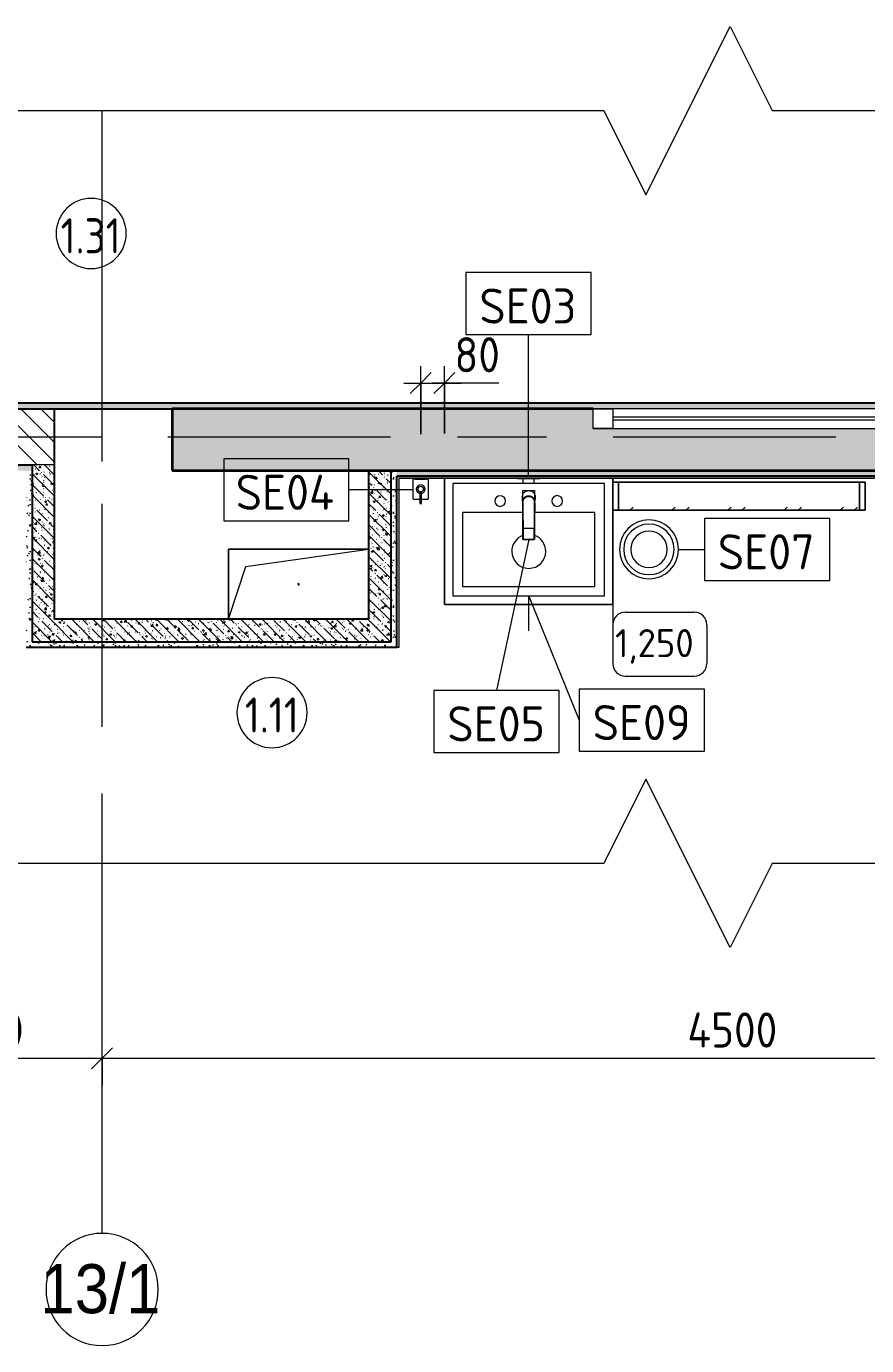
# Model space of a CAD drawing. Header units: millimetres. Extents: x 3991 to 282775, y -8553 to 29560.
# Drawn here: x 65788 to 68783, y 4562 to 9263 of the extents above; entities that cross this region are included whole.
import ezdxf

# ---------------------------------------------------------------- set-up
doc = ezdxf.new("R2010")
doc.units = ezdxf.units.MM
doc.linetypes.add('Осевая', pattern=[1587.5, 317.5, -238.125, 793.75, -238.125])
for name, color, linetype, lineweight, true_color in [('0-1', 7, 'Continuous', 9, 0x4994b4), ('A-GENM-1', 7, 'Continuous', 9, 0x4994b4), ('A-WALL-1', 7, 'Continuous', 25, 0x3c3c3c), ('A-WALL-2', 7, 'Continuous', 35, 0x3c3c3c), ('A-WALL-FNSH-1', 7, 'Continuous', 15, 0x3c3c3c), ('I-FURN-3', 7, 'Continuous', 9, 0xffffff), ('P-SANR-FIXT-1', 7, 'Continuous', 15, 0x4994b4), ('P-SANR-FIXT-2', 7, 'Continuous', 9, 0x4994b4)]:
    doc.layers.add(name, color=color, linetype=linetype, lineweight=lineweight, true_color=true_color)
for name, color, linetype, lineweight in [('A-ANNO-DIMS', 7, 'Continuous', 9), ('A-ANNO-DIMS-50', 7, 'Continuous', 9), ('A-AREA-IDEN', 7, 'Continuous', 9), ('A-DETL-GENF', 7, 'Continuous', 9), ('A-GENM', 7, 'Continuous', 9), ('A-GLAZ', 7, 'Continuous', 9), ('A-GLAZ-1', 7, 'Continuous', 15), ('A-WALL', 7, 'Continuous', 9), ('I-FURN', 7, 'Continuous', 9), ('I-FURN-IDEN', 7, 'Continuous', 9), ('I-WALL', 7, 'Continuous', 9), ('P-SANR-FIXT-IDEN', 7, 'Continuous', 9), ('Оси', 7, 'Continuous', 9), ('Оси-1', 7, 'Continuous', 20), ('Оси-2', 7, 'Осевая', 9)]:
    doc.layers.add(name, color=color, linetype=linetype, lineweight=lineweight)
doc.styles.add('Arial', font='arial.ttf', dxfattribs={"width": 0.9, "height": 175})
doc.styles.add('GOST Common', font='GOST_Common.ttf', dxfattribs={"height": 100})
doc.styles.add('GOST Common_1', font='GOST_Common.ttf', dxfattribs={"height": 125})
doc.styles.add('GOST Common_2', font='GOST_Common.ttf', dxfattribs={"width": 0.9, "height": 125})
doc.styles.add('ISOCPEUR', font='isocpeur.ttf', dxfattribs={"width": 0.9, "height": 125})
doc.dimstyles.new('ISO-2_5_0_9К_БОЛЬШОЙ', dxfattribs={"dimscale": 304.8, "dimtxt": 124.497647, "dimasz": 0.246063, "dimexe": 0.19685, "dimexo": 0.492126, "dimgap": 0, "dimtad": 1, "dimdec": 0, "dimrnd": 10, "dimzin": 0, "dimdsep": 46, "dimtxsty": 'ISOCPEUR', "dimblk1": 'OBLIQUE', "dimblk2": 'OBLIQUE', "dimsah": 1, "dimcen": 0.09, "dimdle": 0.19685, "dimazin": 0, "dimtfac": 1, "dimtdec": 4, "dimtix": 1, "dimtmove": 0, "dimatfit": 3, "dimfxl": 1, "dimtvp": 1, "dimtolj": 1, "dimtzin": 0, "dimarcsym": 2})
doc.dimstyles.new('ISO-2_5_0_9К_БОЛЬШОЙ_2', dxfattribs={"dimscale": 304.8, "dimtxt": 124.497647, "dimasz": 0.246063, "dimexe": 0.19685, "dimexo": 0.492126, "dimgap": 0, "dimtad": 1, "dimdec": 0, "dimrnd": 10, "dimzin": 0, "dimdsep": 46, "dimtxsty": 'ISOCPEUR', "dimblk1": 'OBLIQUE', "dimblk2": 'OBLIQUE', "dimsah": 1, "dimcen": 0.09, "dimdle": 0.19685, "dimazin": 0, "dimtfac": 1, "dimtdec": 4, "dimtix": 1, "dimtmove": 1, "dimatfit": 3, "dimfxl": 1, "dimtvp": 1, "dimtolj": 1, "dimtzin": 0, "dimarcsym": 2})
pattern_1 = [(135, (22897.75, 0), (-37.717076, -37.717076), [53.34, -8.89, 1.778, -8.89]), (135, (22897.75, 37.694), (-37.717076, -37.717076), []), (50, (22897.75, 0), (63.763904, -5.57885), [6.667, -73.342]), (355, (22897.75, 0), (-12.33488, 66.86951), [5.334, -58.674]), (100.451, (22903.065, -0.465), (51.43036, 61.29098), [5.667, -62.332]), (46.184, (22897.75, 17.78), (94.87722, -14.71484), [10.001, -110.014]), (96.636, (22905.66, 16.55), (83.09115, 86.5993), [8.5, -93.497]), (351.184, (22897.75, 17.78), (83.09204, 86.59928), [8.001, -88.011]), (21, (22906.64, 13.335), (53.064487, -35.792726), [6.667, -73.342]), (326, (22906.64, 13.335), (21.63066, 64.46546), [5.334, -58.674]), (71.451, (22911.06, 10.35), (74.69646, 28.67237), [5.667, -62.332]), (37.5, (22897.75, 0), (1.080413, 29.594271), [1.676, -56.286, 1.676, -57.887, -58.896]), (37.5, (22897.75, 0), (1.080413, 29.594271), [-117.526, 1.676, -57.22]), (7.5, (22897.75, 0), (23.386368, 35.063507), [1.676, -32.283, 1.676, -54.953, -22.447]), (7.5, (22897.75, 0), (23.386368, 35.063507), [-90.589, 1.676, -20.771]), (327.5, (22877.926, 0), (47.456567, -2.005468), [1.676, -20.549, 1.676, -67.666, -92.011]), (327.5, (22877.926, 0), (47.456567, -2.005468), [-91.567, 1.676, -90.335]), (317.5, (22869.036, 0), (51.844948, 8.89904), [1.676, -27.216, 1.676, -44.374, -65.341]), (317.5, (22869.036, 0), (51.844948, 8.89904), [-74.943, 1.676, -63.665])]
pattern_2 = [(0, (22897.75, 0), (60.96, 15.24), [5.029, -40.691, 5.029, -40.691, -243.84]), (0, (22897.75, 0), (60.96, 15.24), [-91.44, 5.029, -86.411, 5.029, -40.691, -106.68]), (0, (22897.75, 0), (60.96, 15.24), [-228.6, 5.029, -25.451, 5.029, -71.171]), (120, (22920.61, 7.62), (-43.678227, 45.1729086), [5.029, -40.691, 5.029, -40.691, -243.84]), (120, (22920.61, 7.62), (-43.678227, 45.1729086), [-91.44, 5.029, -86.411, 5.029, -40.691, -106.68]), (120, (22920.61, 7.62), (-43.678227, 45.1729086), [-228.6, 5.029, -25.451, 5.029, -71.171]), (240, (22928.23, 38.1), (-17.281773, -60.4129086), [5.029, -40.691, 5.029, -40.691, -243.84]), (240, (22928.23, 38.1), (-17.281773, -60.4129086), [-91.44, 5.029, -86.411, 5.029, -40.691, -106.68]), (240, (22928.23, 38.1), (-17.281773, -60.4129086), [-228.6, 5.029, -25.451, 5.029, -71.171])]

# ---------------------------------------------------------------- blocks, each defined once
blk = doc.blocks.new('GM_Отверстие прямоугольное _в плите_ - Отверстие-V42-Фрагмент 1_5')
at = {"layer": 'A-GENM'}
for p, q in [((-250, -125), (-250, 125)), ((-250, 125), (250, 125)), ((250, 125), (-250, 125)), ((-250, 125), (-250, -125)), ((-187.5, 62.5), (250, 125)), ((-250, -125), (-187.5, 62.5))]:
    blk.add_line(p, q, dxfattribs=at)
for start, end in [(360, 180), (180, 360)]:
    blk.add_arc((0, 0), 2.5, start, end, dxfattribs=at)
blk = doc.blocks.new('Мойка кухонная - Раковина Roca Victoria-N Unik 600х460 мм-30768662-Фрагмент 1_5')
at = {"layer": 'P-SANR-FIXT-2'}
for p, q in [((270, 0), (-270, 0)), ((-270, 0), (-270, -400)), ((270, -400), (270, 0)), ((-21.2, -102.3), (-236.6, -102.3)), ((-236.6, -102.3), (-236.6, -366.4)), ((236.1, -102.3), (21.2, -102.3)), ((236.1, -366.4), (236.1, -102.3)), ((-236.6, -366.4), (236.1, -366.4)), ((-270, -400), (270, -400))]:
    blk.add_line(p, q, dxfattribs=at)
for centre, radius, start, end in [((-101.6, -61.9), 19, 90, 180), ((-101.6, -61.9), 19, 360, 90), ((0, -61.9), 19, 128.1571, 140.5071), ((0, -61.9), 19, 39.501, 51.7473), ((101.6, -61.9), 19.1, 360, 180), ((-101.6, -61.9), 19, 180, 270), ((-101.6, -61.9), 19.1, 270, 360), ((101.6, -61.9), 19.1, 180, 360), ((0, -241.3), 60.5, 110.3588, 180), ((0, -241.3), 60.5, 109.1471, 110.1726), ((0, -241.3), 60.5, 69.8235, 70.5227), ((0, -241.3), 60.5, 360, 69.6373), ((0, -241.3), 60.5, 180, 360)]:
    blk.add_arc(centre, radius, start, end, dxfattribs=at)
blk = doc.blocks.new('Зеркало обычное - Доска 2-32858921-Фрагмент 1_5')
at = {"layer": 'I-FURN-3'}
h = blk.add_hatch(dxfattribs=at)
h.set_pattern_fill('FP_33', color=256, style=0, pattern_type=2)
h.set_pattern_definition([(45, (50, 50), (-200, 0), [141.42, -141.42]), (45, (100, 50), (-200, 0), [70.71, -212.13]), (45, (50, 100), (-200, 0), [70.71, -212.13])])
h.paths.add_polyline_path([(-430, -40), (430, -40), (430, 60), (-430, 60)])
at = {"layer": 'I-FURN'}
for p, q in [((450, 60), (-450, 60)), ((-450, 60), (-450, -40)), ((-450, -40), (-450, 60)), ((-450, 60), (-430, 60)), ((430, 60), (-430, 60)), ((-430, 60), (-430, -40)), ((-430, -40), (-430, 60)), ((-430, 60), (430, 60)), ((-430, 60), (430, 60)), ((430, 60), (-430, 60)), ((-430, 60), (430, 60)), ((-430, -40), (-430, 60)), ((-430, -40), (-430, 60)), ((430, -40), (430, 60)), ((430, 60), (430, -40)), ((430, 60), (450, 60)), ((430, 60), (430, -40)), ((430, -40), (430, 60)), ((450, -40), (450, 60)), ((450, 60), (450, -40)), ((-450, -40), (450, -40)), ((-430, -40), (-450, -40)), ((-430, -40), (430, -40)), ((430, -40), (-430, -40)), ((430, -40), (-430, -40)), ((-430, -40), (430, -40)), ((430, -40), (-430, -40)), ((450, -40), (430, -40))]:
    blk.add_line(p, q, dxfattribs=at)
blk = doc.blocks.new('сифон - Для раковины-30649612-Фрагмент 1_5')
at = {"layer": 'P-SANR-FIXT-1'}
for p, q in [((231.1, 20), (214.3, 20)), ((233, 40), (231.1, 40)), ((231.1, -40), (231.1, 40)), ((214.3, -20), (231.1, -20)), ((231.1, -40), (233, -40))]:
    blk.add_line(p, q, dxfattribs=at)
blk = doc.blocks.new('смеситель для раковины - Default-V56-Фрагмент 1_5')
at = {"layer": '0-1'}
for p, q in [((-21.8, -15.6), (-22.8, -3)), ((-18.9, -7.6), (-19.6, -9.7)), ((22.8, -3), (21.8, -15.6)), ((-20.4, -97.9), (-20.3, -110)), ((-19.8, -111.8), (19.8, -111.8)), ((20.3, -110), (20.4, -97.9)), ((-19.8, -151.6), (19.7, -151.6))]:
    blk.add_line(p, q, dxfattribs=at)
at = {"layer": '0-1', "flags": 128}
for points in [[(12.1, 0.1), (16.4, -3.8), (19.5, -8.8), (21, -14.5), (21, -16)], [(-21.1, -22.2), (-21.1, -24.2), (-21.1, -63.3), (-21.1, -93.2)], [(-20, -10.8), (-20.8, -13.2), (-20.9, -15.4)], [(21, -17), (21.2, -25.7), (21, -77.4), (21, -111.4)], [(-20.7, -150.6), (-20.7, -150.2), (-20.7, -149.2), (-20.7, -148.3), (-20.7, -146.9), (-20.7, -145.4), (-20.8, -134.7), (-21.1, -93.2)], [(20.8, -150.6), (20.7, -150.2), (20.7, -148.7), (20.8, -147.4), (20.8, -146.2), (20.9, -129.6), (21.1, -62.9), (21.1, -88)], [(20.9, -146.2), (20.9, -147.7), (20.8, -148.8), (20.8, -149.8), (20.8, -150.4), (20.7, -151.2), (20.5, -151.4), (20.3, -151.5), (20.1, -151.6), (19.7, -151.6)]]:
    blk.add_lwpolyline(points, dxfattribs=at)
at = {"layer": 'P-SANR-FIXT-1'}
for p, q in [((-21, -151.6), (-21, 23)), ((-21, 23), (21, 23)), ((21, 23), (21, -151.6)), ((-22.9, -0.9), (-22.9, -0.3)), ((22.9, -0.9), (22.5, -5)), ((22.9, -0.3), (22.9, -0.9)), ((-19.8, -111.8), (-19.7, -144)), ((19.7, -144), (19.8, -111.8)), ((20, -126.2), (19.9, -131)), ((19.9, -133.6), (19.9, -136.7)), ((19.9, -140.7), (19.9, -143.1)), ((20, -108.6), (20, -111.3)), ((20, -113.5), (20, -115.7)), ((21, -151.6), (-21, -151.6))]:
    blk.add_line(p, q, dxfattribs=at)
at = {"layer": 'P-SANR-FIXT-1', "flags": 128}
for points in [[(-5.1, 2), (-6.1, 1.8), (-9.8, 0.4)], [(2.7, 2.4), (2.1, 2.5), (-2.1, 2.5), (-2.7, 2.4)], [(-0.6, 3.9), (-0.3, 3.9), (-0.1, 3.9), (0.1, 3.9), (0.3, 3.9), (0.6, 3.9)], [(10.1, 0.2), (9.8, 0.4), (6.1, 1.8), (5.1, 2)], [(-21.1, -88.1), (-20.9, -138.9), (-20.9, -145.3), (-20.8, -150.2), (-20.7, -149.4), (-20.7, -143.7), (-20.8, -118.3), (-21, -67.6), (-21.1, -42.2), (-21.1, -16.9)], [(-12.1, -0.9), (-13.1, -1.6), (-15.9, -4.1)], [(15.9, -4.1), (13.1, -1.6), (12.1, -0.9)], [(21.1, -16.9), (21.1, -42.2), (21, -67.6), (20.8, -118.3), (20.7, -143.7), (20.7, -149.4), (20.8, -150.2), (20.9, -145.3), (20.9, -138.9), (21.1, -88.1)], [(21.8, -15.2), (22.1, -10.8), (22.3, -7.9), (22.5, -5.6), (22.7, -3.2), (22.9, -0.9)], [(-20, -119.8), (-20, -111), (-20, -109.4)], [(-19.9, -138.3), (-19.9, -133.8), (-19.9, -125.8)], [(20, -117.9), (20, -119.9), (20, -123.6)]]:
    blk.add_lwpolyline(points, dxfattribs=at)
at = {"layer": 'P-SANR-FIXT-1'}
for centre, major_axis, ratio, start_param, end_param in [((0, -17.2), (20.8, 0), 0.98634, 1.772369, 2.012082), ((0, -17.2), (18.5, 0), 0.986286, 1.529552, 1.612041), ((0, -17.2), (20.8, 0), 0.98634, 1.126997, 1.369237), ((0, -17.2), (20.8, 0), 0.98634, 3.193059, 3.245131), ((0, -17.2), (20.8, 0), 0.98634, 2.945812, 2.987825), ((0, -17.2), (20.8, 0), 0.98634, 2.841808, 2.922064), ((0, -17.2), (20.8, 0), 0.98634, 0.219529, 0.299784), ((0, -17.2), (20.8, 0), 0.98634, 0.153768, 0.19578), ((0, -17.2), (20.8, 0), 0.98634, 6.179646, 6.231719), ((-19.8, -109.7), (0.5, 0.002), 0.095848, 1.570429, 2.347364), ((19.8, -109.7), (-0.5, 0.002), 0.095846, 3.935935, 4.712983)]:
    blk.add_ellipse(centre, major_axis=major_axis, ratio=ratio, start_param=start_param, end_param=end_param, dxfattribs=at)
for points, knots in [([(-22.9, -0.3), (-22.9, 2.5), (-22.3, 6.4), (-20, 11.4), (-18.5, 13.6), (-17.6, 14.6)], [0, 0, 0, 0, 0.1111111, 0.1666667, 0.2222222, 0.2222222, 0.2222222, 0.2222222]), ([(21.1, -16.4), (21.1, -16), (21, -15.1), (20.8, -13.8), (20.6, -12.6), (20.3, -11.7), (20.2, -11.2), (20, -10.9), (19.9, -10.5), (19.7, -9.9), (19.3, -9), (18.6, -7.6), (17.7, -6.2), (17, -5.2), (16.4, -4.5), (15.8, -3.8), (15, -3), (13.9, -2), (12.7, -1.2), (11.7, -0.5), (10.9, -0.1), (10.1, 0.3), (9, 0.9), (6.9, 1.7), (2.6, 2.8), (-2.6, 2.8), (-6.9, 1.7), (-9.2, 0.7), (-11.2, -0.2), (-13.2, -1.5), (-14.9, -2.9), (-16.1, -4.2), (-17.3, -5.5), (-18.5, -7.2), (-19.6, -9.3), (-20.7, -12.4), (-21.1, -14.8), (-21.1, -16.4)], [0, 0, 0, 0, 0.027778, 0.055556, 0.083333, 0.097222, 0.104167, 0.111111, 0.118056, 0.125, 0.138889, 0.166667, 0.194444, 0.208333, 0.222222, 0.236111, 0.25, 0.277778, 0.305556, 0.319444, 0.333333, 0.347222, 0.361111, 0.388889, 0.444444, 0.555556, 0.611111, 0.638889, 0.666667, 0.708333, 0.75, 0.770833, 0.791667, 0.833333, 0.875, 0.916667, 1, 1, 1, 1]), ([(-17.6, 14.6), (-16.8, 15.7), (-14.9, 17.6), (-11.6, 20), (-7.9, 21.7), (-4.5, 22.6), (-1.5, 23), (1.9, 23), (6, 22.4), (10, 20.8), (12.8, 19.1), (14.8, 17.5), (16.4, 16), (17.3, 15), (17.6, 14.7)], [0.2222222, 0.2222222, 0.2222222, 0.2222222, 0.2777778, 0.3333333, 0.3888889, 0.4444444, 0.4791667, 0.5138889, 0.5833333, 0.6527778, 0.6875, 0.7222222, 0.7569444, 0.7770734, 0.7770734, 0.7770734, 0.7770734]), ([(-15.4, -2.7), (-15.3, -2.6), (-14.5, -1.7), (-12.8, -0.2), (-10.9, 1), (-10, 1.5)], [0.4875302, 0.4875302, 0.4875302, 0.4875302, 0.5, 0.6, 0.7, 0.7, 0.7, 0.7]), ([(-9.5, 1.7), (-8.7, 2.1), (-6.8, 2.9), (-3.8, 3.7), (-1.6, 3.9), (-0.6, 3.9)], [0.7162377, 0.7162377, 0.7162377, 0.7162377, 0.8, 0.9, 1, 1, 1, 1]), ([(-5.8, 0.7), (-5.1, 0.9), (-2, 1.6), (3.8, 1.6), (10.7, -1.1), (15, -4.8), (16.9, -7.4), (17.3, -8)], [-0.5890495, -0.5890495, -0.5890495, -0.5890495, -0.5555556, -0.4444444, -0.3333333, -0.2222222, -0.1898256, -0.1898256, -0.1898256, -0.1898256]), ([(-0.6, 3), (-0.6, 3.1), (-0.6, 3.3), (-0.6, 3.6), (-0.6, 3.8), (-0.6, 3.9), (-0.6, 3.9)], [0.1818182, 0.1818182, 0.1818182, 0.1818182, 0.3636364, 0.5454545, 0.7272727, 1, 1, 1, 1]), ([(0.6, 3.1), (0.6, 3.2), (0.6, 3.3), (0.6, 3.6), (0.6, 3.8), (0.6, 3.9), (0.6, 3.9)], [0.2272727, 0.2272727, 0.2272727, 0.2272727, 0.3636364, 0.5454545, 0.7272727, 1, 1, 1, 1]), ([(3.5, 3.6), (4.7, 3.4), (8, 2.6), (12.9, 0), (16.7, -3.9), (19, -7.6), (20.2, -10.5), (20.7, -12.5), (20.8, -13.5)], [0.0908638, 0.0908638, 0.0908638, 0.0908638, 0.2, 0.4, 0.6, 0.7, 0.8, 0.8910913, 0.8910913, 0.8910913, 0.8910913]), ([(17.6, 14.6), (17.8, 14.4), (19.1, 12.8), (21.9, 8.1), (22.9, 3.2), (22.9, -0.3)], [0.7777778, 0.7777778, 0.7777778, 0.7777778, 0.7916667, 0.8611111, 1, 1, 1, 1]), ([(-22.9, -0.9), (-22.9, -1.5), (-22.8, -2.5), (-22.7, -3.8), (-22.6, -4.8), (-22.5, -5.7), (-22.4, -6.6), (-22.3, -7.5), (-22.2, -8.7), (-22.1, -10.1), (-22, -12.1), (-21.9, -13.9), (-21.8, -15.2)], [0, 0, 0, 0, 0.166667, 0.25, 0.333333, 0.416667, 0.5, 0.583333, 0.666667, 0.75, 0.833333, 1, 1, 1, 1]), ([(-21.8, -15.2), (-21.8, -16.2), (-21.7, -18.4), (-21.6, -22.6), (-21.5, -27.6), (-21.4, -33.2), (-21.4, -38.3), (-21.3, -42.6), (-21.3, -45.9), (-21.3, -49.3), (-21.3, -52.8), (-21.2, -55.7), (-21.2, -58), (-21.2, -59.8), (-21.2, -61.5), (-21.2, -63.9), (-21.2, -66.8), (-21.2, -70.4), (-21.2, -73.9), (-21.1, -77.5), (-21.1, -82.2), (-21.1, -85.7), (-21.1, -88.1)], [0, 0, 0, 0, 0.083333, 0.166667, 0.25, 0.333333, 0.416667, 0.458333, 0.5, 0.541667, 0.583333, 0.625, 0.645833, 0.666667, 0.6875, 0.708333, 0.75, 0.791667, 0.833333, 0.875, 0.916667, 1, 1, 1, 1]), ([(-21.1, -16.9), (-21.1, -15.9), (-21, -14.3), (-20.6, -12.1), (-20.1, -10.6), (-19.6, -9), (-18.7, -7.1), (-17.6, -5.3), (-16.6, -4.1), (-16.4, -3.7)], [0, 0, 0, 0, 0.1, 0.15, 0.2, 0.25, 0.3, 0.4, 0.4433431, 0.4433431, 0.4433431, 0.4433431]), ([(-21.1, -18.4), (-21.1, -19.2), (-21.1, -20.8), (-21.1, -23.1), (-21.1, -25), (-21, -26.5), (-21, -27.6), (-21, -28.6), (-21, -30), (-21, -31.7), (-21, -33.4), (-21, -34.6), (-20.9, -35.2), (-20.9, -35.7), (-20.9, -36.3), (-20.9, -36.9), (-20.9, -38.1), (-20.9, -39.8), (-20.9, -41.4), (-20.8, -42.8), (-20.8, -44.1), (-20.8, -45.8), (-20.8, -48.6), (-20.7, -53.5), (-20.6, -60.7), (-20.6, -68.9), (-20.5, -76.5), (-20.5, -85.7), (-20.4, -92.7), (-20.4, -97.4)], [0, 0, 0, 0, 0.027778, 0.055556, 0.083333, 0.097222, 0.111111, 0.125, 0.138889, 0.166667, 0.194444, 0.208333, 0.215278, 0.222222, 0.229167, 0.236111, 0.25, 0.277778, 0.305556, 0.319444, 0.333333, 0.361111, 0.388889, 0.444444, 0.555556, 0.666667, 0.75, 0.833333, 1, 1, 1, 1]), ([(-20, -10.9), (-20.1, -11.4), (-20.5, -12.6), (-20.7, -13.9), (-20.8, -14.6)], [0, 0, 0, 0, 0.4, 1, 1, 1, 1]), ([(-20.7, -19.9), (-20.7, -17.5), (-20.1, -14), (-18.8, -10.8), (-18.3, -9.9)], [-1, -1, -1, -1, -0.8888889, -0.842663, -0.842663, -0.842663, -0.842663]), ([(-17.1, -5.5), (-17.4, -6), (-18.3, -7.2), (-19, -8.5), (-19.3, -9.3)], [0.2222222, 0.2222222, 0.2222222, 0.2222222, 0.4444444, 0.7777778, 0.7777778, 0.7777778, 0.7777778]), ([(-17.2, -8), (-16.9, -7.4), (-15.8, -6), (-14.7, -4.7), (-13.9, -4)], [-0.81017436, -0.81017436, -0.81017436, -0.81017436, -0.77777778, -0.73140311, -0.73140311, -0.73140311, -0.73140311]), ([(-12.3, -2.7), (-11.7, -2.2), (-10.3, -1.2), (-8.7, -0.4), (-7.8, 0)], [-0.69972199, -0.69972199, -0.69972199, -0.69972199, -0.66666667, -0.62017928, -0.62017928, -0.62017928, -0.62017928]), ([(19.9, -10.7), (19.6, -9.7), (18.7, -7.9), (17.6, -6.2), (17.1, -5.5)], [0.0231952, 0.0231952, 0.0231952, 0.0231952, 0.4444444, 0.7777778, 0.7777778, 0.7777778, 0.7777778]), ([(18.3, -9.9), (18.8, -10.8), (20.1, -14), (20.7, -17.5), (20.7, -19.9)], [-0.1575276, -0.1575276, -0.1575276, -0.1575276, -0.1111111, 0, 0, 0, 0]), ([(20.8, -14.6), (20.7, -14.1), (20.6, -13.1), (20.4, -12.1), (20.2, -11.7)], [0, 0, 0, 0, 0.4444444, 0.7777778, 0.7777778, 0.7777778, 0.7777778]), ([(20.4, -97.4), (20.4, -91.1), (20.5, -81.8), (20.6, -69.7), (20.7, -60), (20.7, -52.6), (20.8, -47.4), (20.8, -45.2), (20.8, -43.5), (20.9, -41.8), (20.9, -39.8), (20.9, -37.7), (20.9, -36.2), (20.9, -35.4), (21, -34.1), (21, -32.6), (21, -31), (21, -29.7), (21, -28.6), (21, -27.7), (21, -26.8), (21.1, -25.6), (21.1, -22.9), (21.1, -20.4), (21.1, -18.4)], [0, 0, 0, 0, 0.222222, 0.333333, 0.444444, 0.583333, 0.618056, 0.652778, 0.670139, 0.6875, 0.722222, 0.756944, 0.774306, 0.782986, 0.791667, 0.826389, 0.84375, 0.861111, 0.878472, 0.887153, 0.895833, 0.913194, 0.930556, 1, 1, 1, 1]), ([(21.1, -88.1), (21.1, -85.1), (21.1, -80.6), (21.2, -74.5), (21.2, -69.9), (21.2, -65.1), (21.2, -60), (21.2, -55.1), (21.3, -50.9), (21.3, -47.5), (21.3, -44.7), (21.3, -42.6), (21.4, -41), (21.4, -39.8), (21.4, -38.7), (21.4, -37.3), (21.4, -35.8), (21.4, -34.1), (21.5, -32.1), (21.5, -29.7), (21.5, -27), (21.6, -24.6), (21.7, -21.6), (21.7, -18.3), (21.8, -16.1), (21.8, -15.2)], [0, 0, 0, 0, 0.071429, 0.107143, 0.142857, 0.178571, 0.214286, 0.25, 0.285714, 0.321429, 0.357143, 0.392857, 0.410714, 0.428571, 0.446429, 0.464286, 0.5, 0.535714, 0.571429, 0.625, 0.678571, 0.732143, 0.785714, 0.892857, 1, 1, 1, 1]), ([(-19.8, -109.7), (-19.8, -110.1), (-19.8, -110.9), (-19.8, -111.7), (-19.8, -111.8), (-19.8, -111.8)], [0, 0, 0, 0, 0.2, 0.4, 0.5304452, 0.5304452, 0.5304452, 0.5304452]), ([(19.8, -111.8), (19.8, -111.8), (19.8, -111.7), (19.8, -110.9), (19.8, -110.1), (19.8, -109.7)], [0.4695252, 0.4695252, 0.4695252, 0.4695252, 0.6, 0.8, 1, 1, 1, 1]), ([(-19.8, -151.6), (-19.8, -151.6), (-19.8, -151.4), (-19.8, -149.9), (-19.9, -148), (-19.9, -147.3)], [0.5274141, 0.5274141, 0.5274141, 0.5274141, 0.6, 0.8, 0.9038771, 0.9038771, 0.9038771, 0.9038771]), ([(-19.7, -144), (-19.7, -145.5), (-19.7, -148.5), (-19.7, -151.2), (-19.7, -151.6), (-19.8, -151.6)], [0, 0, 0, 0, 0.2, 0.4, 0.5271653, 0.5271653, 0.5271653, 0.5271653]), ([(19.7, -151.6), (19.7, -151.6), (19.7, -151.6), (19.7, -151.2), (19.7, -150), (19.7, -148.3), (19.7, -146.2), (19.7, -144.8), (19.7, -144)], [0.4725879, 0.4725879, 0.4725879, 0.4725879, 0.5, 0.6, 0.7, 0.8, 0.9, 1, 1, 1, 1]), ([(19.9, -147.4), (19.9, -148), (19.8, -149.3), (19.8, -150.7), (19.8, -151.5), (19.8, -151.6), (19.7, -151.6)], [0.1, 0.1, 0.1, 0.1, 0.2, 0.3, 0.4, 0.4724791, 0.4724791, 0.4724791, 0.4724791])]:
    blk.add_open_spline(points, degree=3, knots=knots, dxfattribs=at)
for points in [[(0.6, 3.9), (1.2, 3.9), (1.8, 3.9), (2.5, 3.8)], [(-22.6, -4.9), (-22.8, -3.6), (-22.9, -2.2), (-22.9, -0.9)], [(-20.8, -88.2), (-20.7, -88.2), (-20.6, -88.2), (-20.5, -88.2)], [(20.7, -87.3), (20.7, -87.4), (20.7, -87.5), (20.6, -87.8), (20.5, -87.9), (20.5, -88)], [(-19.8, -110.9), (-19.8, -110.6), (-19.8, -110.3), (-19.8, -110)], [(-19.8, -111.8), (-19.8, -111.8), (-19.8, -111.8), (-19.8, -111.8)], [(19.8, -110), (19.8, -110.3), (19.8, -110.6), (19.8, -110.9)], [(19.8, -111.8), (19.8, -111.8), (19.8, -111.8), (19.8, -111.8)]]:
    blk.add_open_spline(points, degree=3, dxfattribs=at)
blk = doc.blocks.new('TOY_Диспансер мыло - Дозатор Elegance new 11654 019001 хром-30648319-Фрагмент 1_5')
at = {"layer": 'A-GENM-1'}
for p, q in [((127.9, 96.6), (122.2, 96.6)), ((122.2, 96.6), (122.2, 81.7)), ((127.9, 81.7), (127.9, 96.6)), ((97.5, 79.7), (97.5, 12)), ((122.2, 81.7), (99.5, 81.7)), ((122.2, 81.7), (102.9, 81.7)), ((122.2, 82.7), (122.2, 55.3)), ((127.9, 55.3), (127.9, 82.7)), ((146.9, 81.7), (127.9, 81.7)), ((150.5, 81.7), (127.9, 81.7)), ((152.5, 12), (152.5, 79.7)), ((99.5, 10), (105, 10)), ((145, 10), (105, 10)), ((105, 10), (105, 7.5)), ((145, 7.5), (145, 10)), ((145, 10), (150.5, 10))]:
    blk.add_line(p, q, dxfattribs=at)
blk.add_circle((125, 45.7), 10, dxfattribs=at)
for centre, radius, start, end in [((99.5, 79.7), 2, 90, 180), ((125, 45.7), 15.7, 100.4353, 79.365), ((150.5, 79.7), 2, 360, 90), ((99.5, 12), 2, 180, 270), ((150.5, 12), 2, 270, 360)]:
    blk.add_arc(centre, radius, start, end, dxfattribs=at)
blk = doc.blocks.new('мусорная корзина - Round_ Metal-30590745-Фрагмент 1_5')
at = {"layer": 'P-SANR-FIXT-1'}
for radius, start, end in [(105, 0, 180), (90, 360, 180), (65, 0, 180), (105, 180, 360), (90, 180, 360), (65, 180, 360)]:
    blk.add_arc((0, 0), radius, start, end, dxfattribs=at)
blk = doc.blocks.new('120_Окно_СКБ_1Ст - 120_Окно_СКБ_1Ст 400х1200 EI30-V66-Фрагмент 1_5')
at = {"layer": 'A-GLAZ'}
for p, q in [((600, 110), (-600, 110)), ((530, 80), (-530, 80)), ((530, 70), (-530, 70)), ((-600, 40), (600, 40))]:
    blk.add_line(p, q, dxfattribs=at)
at = {"layer": 'A-GLAZ-1'}
for p, q in [((-600, 40), (-600, 110)), ((-600, 110), (-530, 110)), ((-530, 110), (-530, 40)), ((530, 40), (530, 110)), ((530, 110), (600, 110)), ((600, 110), (600, 40)), ((-530, 40), (-600, 40)), ((600, 40), (530, 40))]:
    blk.add_line(p, q, dxfattribs=at)
blk = doc.blocks.new('DET_L_Линия разрыва - М100-30647533-Фрагмент 1_5')
at = {"layer": 'A-DETL-GENF'}
for p, q in [((18098.7, -300), (18398.7, 300)), ((18398.7, 300), (18548.7, 0)), ((0, 0), (17948.7, 0)), ((17948.7, 0), (18098.7, -300)), ((18548.7, 0), (36497.4, 0))]:
    blk.add_line(p, q, dxfattribs=at)
blk = doc.blocks.new('DET_L_Линия разрыва - М100-30647532-Фрагмент 1_5')
at = {"layer": 'A-DETL-GENF'}
for p, q in [((18098.7, 300), (17948.7, 0)), ((18398.7, -300), (18098.7, 300)), ((17948.7, 0), (0, 0)), ((18548.7, 0), (18398.7, -300)), ((36497.4, 0), (18548.7, 0))]:
    blk.add_line(p, q, dxfattribs=at)
blk = doc.blocks.new('Ось сетки - D8-29747960-Фрагмент 1_5')
at = {"layer": 'Оси-1'}
for start, end in [(360, 180), (180, 360)]:
    blk.add_arc((0, 0), 4, start, end, dxfattribs=at)
blk = doc.blocks.new('DIMBLOCK63-Фрагмент 1_5')
at = {"layer": 'A-ANNO-DIMS-50'}
for p, q in [((65257.8, 5488.5), (65257.8, 5645.5)), ((66057.8, 5488.5), (66057.8, 5645.5)), ((65257.8, 5585.5), (66057.8, 5585.5)), ((65257.8, 5585.5), (65257.8, 5488.5)), ((66057.8, 5585.5), (66057.8, 5488.5))]:
    blk.add_line(p, q, dxfattribs=at)
at = {"layer": 'A-ANNO-DIMS-50', "lineweight": 20}
for p, q in [((65257.8, 5585.5), (65295.3, 5623)), ((66057.8, 5585.5), (66095.3, 5623)), ((65257.8, 5585.5), (65220.3, 5548)), ((66057.8, 5585.5), (66020.3, 5548))]:
    blk.add_line(p, q, dxfattribs=at)
at = {"layer": 'A-ANNO-DIMS-50', "color": 0, "insert": (65539.2, 5748.8), "char_height": 125, "width": 284.429, "attachment_point": 1, "line_spacing_factor": 1.149209, "style": 'ISOCPEUR'}
blk.add_mtext('800', dxfattribs=at)
blk = doc.blocks.new('_Oblique')
at = {"color": 0, "linetype": 'ByBlock', "lineweight": -2}
blk.add_line((-0.5, -0.5), (0.5, 0.5), dxfattribs=at)
blk = doc.blocks.new('DIMBLOCK64-Фрагмент 1_5')
at = {"layer": 'A-ANNO-DIMS-50'}
for p, q in [((66057.8, 5488.5), (66057.8, 5645.5)), ((70557.8, 5488.5), (70557.8, 5645.5)), ((66057.8, 5585.5), (70557.8, 5585.5)), ((66057.8, 5585.5), (66057.8, 5488.5)), ((70557.8, 5585.5), (70557.8, 5488.5))]:
    blk.add_line(p, q, dxfattribs=at)
at = {"layer": 'A-ANNO-DIMS-50', "lineweight": 20}
for p, q in [((66057.8, 5585.5), (66095.3, 5623)), ((70557.8, 5585.5), (70595.3, 5623)), ((66057.8, 5585.5), (66020.3, 5548)), ((70557.8, 5585.5), (70520.3, 5548))]:
    blk.add_line(p, q, dxfattribs=at)
at = {"layer": 'A-ANNO-DIMS-50', "color": 0, "insert": (68143.7, 5748.8), "char_height": 125, "width": 393.604, "attachment_point": 1, "line_spacing_factor": 1.149209, "style": 'ISOCPEUR'}
blk.add_mtext('4500', dxfattribs=at)
blk = doc.blocks.new('Марка_Помещения - Номер-25198446-Фрагмент 1_5')
at = {"layer": 'A-AREA-IDEN'}
for start, end in [(360, 180), (180, 360)]:
    blk.add_arc((0, 0), 2.5, start, end, dxfattribs=at)
blk = doc.blocks.new('DIMBLOCK72-Фрагмент 1_5')
at = {"layer": 'A-ANNO-DIMS-50'}
for p, q in [((67193.3, 7809.2), (67193.3, 8051.8)), ((67277.9, 7812.3), (67277.9, 8051.8)), ((67133.3, 7991.8), (67337.9, 7991.8)), ((67193.3, 7991.8), (67193.3, 7809.2)), ((67263.6, 7991.8), (67235.6, 7991.8)), ((67471.6, 7991.8), (67263.6, 7991.8)), ((67277.9, 7991.8), (67277.9, 7812.3))]:
    blk.add_line(p, q, dxfattribs=at)
at = {"layer": 'A-ANNO-DIMS-50', "lineweight": 20}
for p, q in [((67193.3, 7991.8), (67230.8, 8029.3)), ((67277.9, 7991.8), (67315.4, 8029.3)), ((67193.3, 7991.8), (67155.8, 7954.3)), ((67277.9, 7991.8), (67240.4, 7954.3))]:
    blk.add_line(p, q, dxfattribs=at)
at = {"layer": 'A-ANNO-DIMS-50', "color": 0, "insert": (67313.6, 8155.1), "char_height": 125, "width": 189.619, "attachment_point": 1, "line_spacing_factor": 1.149209, "style": 'ISOCPEUR'}
blk.add_mtext('80', dxfattribs=at)
blk = doc.blocks.new('М_сантехническая_рамка1 - В рамке-30590747-Фрагмент 1_5')
at = {"layer": 'P-SANR-FIXT-IDEN'}
for p, q in [((4.293, 2.24), (-4.639, 2.24)), ((-4.639, 2.24), (-4.639, -2.178)), ((4.293, -2.178), (4.293, 2.24)), ((-4.639, -2.178), (4.293, -2.178))]:
    blk.add_line(p, q, dxfattribs=at)
blk = doc.blocks.new('Марка_Мебель - В прямоуг_Balcon_Марка-25523697-Фрагмент 1_5')
at = {"layer": 'I-FURN-IDEN'}
for p, q in [((-2.455, 2.278), (2.455, 2.278)), ((-3.355, 1.378), (-3.355, -1.384)), ((3.355, 1.378), (3.355, -1.378)), ((-2.461, -2.278), (2.455, -2.278))]:
    blk.add_line(p, q, dxfattribs=at)
for centre, radius, start, end in [((-2.455, 1.378), 0.9, 90, 180), ((2.455, 1.378), 0.9, 0, 90), ((-2.461, -1.384), 0.893, 180, 270), ((2.455, -1.378), 0.9, 270, 0)]:
    blk.add_arc(centre, radius, start, end, dxfattribs=at)

msp = doc.modelspace()

# ---------------------------------------------------------------- hatches: boundary and pattern name
at = {"layer": 'I-WALL'}
h = msp.add_hatch(dxfattribs=at)
h.set_pattern_fill('FP_13', color=256, style=0, pattern_type=2)
h.set_pattern_definition(pattern_2)
h.paths.add_polyline_path([(86437.7, 7900), (86397.7, 7920), (83507.8, 7920), (83507.8, 7900), (86395, 7900)])
h.paths.add_polyline_path([(81007.8, 7900), (81007.8, 7920), (73607.8, 7920), (73607.8, 7900), (80043, 7900)])
h.paths.add_polyline_path([(71107.8, 7900), (71107.8, 7920), (64737.8, 7920), (64737.8, 7900), (70511.3, 7900)])
h.paths.add_polyline_path([(62237.8, 7900), (62237.8, 7920), (61657.8, 7920), (61657.8, 7900)])
h = msp.add_hatch(dxfattribs=at)
h.set_pattern_fill('FP_12', color=256, style=0, pattern_type=2)
h.set_pattern_definition([(135, (22897.75, 0), (-35.35534, -35.35534), [])])
h.paths.add_polyline_path([(65887.8, 7700), (65887.8, 7900), (64737.8, 7900), (64737.8, 7700), (65807.8, 7700)])
h.paths.add_polyline_path([(62171.1, 7700), (62237.8, 7700), (62237.8, 7900), (61937.8, 7900), (61937.8, 7700)])
h = msp.add_hatch(dxfattribs=at)
h.set_pattern_fill('FP_4', color=256, style=0, pattern_type=2)
h.set_pattern_definition([(45, (22897.75, 0), (-28.51196, 28.51196), []), (45, (22926.263, 0), (-28.51196, 28.51196), [50.403, -10.081, 1.676, -8.404])])
h.paths.add_polyline_path([(70307.8, 7680), (70307.8, 7900), (69007.8, 7900), (69007.8, 7830), (67807.8, 7830), (67807.8, 7900), (66307.8, 7900), (66307.8, 7680), (69007.8, 7680)])
h = msp.add_hatch(dxfattribs=at)
h.set_pattern_fill('FP_13', color=256, style=0, pattern_type=2)
h.set_pattern_definition(pattern_2)
h.paths.add_polyline_path([(65807.8, 7680), (65807.8, 7700), (64737.8, 7700), (64737.8, 7680), (65787.8, 7680)])
h.paths.add_polyline_path([(61957.8, 7680), (62237.8, 7680), (62237.8, 7700), (61957.8, 7700)])
h = msp.add_hatch(dxfattribs=at)
h.set_pattern_fill('FP_13', color=256, style=0, pattern_type=2)
h.set_pattern_definition(pattern_2)
h.paths.add_polyline_path([(65807.8, 7050), (65807.8, 7680), (65787.8, 7680), (65787.8, 7050)])
h = msp.add_hatch(dxfattribs=at)
h.set_pattern_fill('FP_15', color=256, style=0, pattern_type=2)
h.set_pattern_definition(pattern_1)
h.paths.add_polyline_path([(65887.8, 7070), (65887.8, 7700), (65807.8, 7700), (65807.8, 7070)])
h = msp.add_hatch(dxfattribs=at)
h.set_pattern_fill('FP_15', color=256, style=0, pattern_type=2)
h.set_pattern_definition(pattern_1)
h.paths.add_polyline_path([(67087.8, 7150), (67087.8, 7680), (67007.8, 7680), (67007.8, 7150)])
h = msp.add_hatch(dxfattribs=at)
h.set_pattern_fill('FP_13', color=256, style=0, pattern_type=2)
h.set_pattern_definition(pattern_2)
h.paths.add_polyline_path([(67107.8, 7070), (67107.8, 7680), (67087.8, 7680), (67087.8, 7070)])
h = msp.add_hatch(dxfattribs=at)
h.set_pattern_fill('FP_13', color=256, style=0, pattern_type=2)
h.set_pattern_definition(pattern_2)
h.paths.add_polyline_path([(70287.8, 7660), (70307.8, 7660), (70307.8, 7680), (67107.8, 7680), (67107.8, 7660), (70286.8, 7660)])
h = msp.add_hatch(dxfattribs=at)
h.set_pattern_fill('FP_15', color=256, style=0, pattern_type=2)
h.set_pattern_definition(pattern_1)
h.paths.add_polyline_path([(66937, 7070), (67087.8, 7070), (67087.8, 7150), (65887.8, 7150), (65887.8, 7070)])
h = msp.add_hatch(dxfattribs=at)
h.set_pattern_fill('FP_13', color=256, style=0, pattern_type=2)
h.set_pattern_definition(pattern_2)
h.paths.add_polyline_path([(65807.8, 7050), (67107.8, 7050), (67107.8, 7070), (65807.8, 7070)])

# ---------------------------------------------------------------- linework, layer by layer
at = {"layer": 'A-WALL'}
for p, q in [((65887.8, 7700), (65807.8, 7700)), ((67108.8, 7659), (67107.8, 7659))]:
    msp.add_line(p, q, dxfattribs=at)
at = {"layer": 'A-WALL-1'}
for p, q in [((71107.8, 7920), (64737.8, 7920)), ((64737.8, 7900), (66307.8, 7900)), ((65887.8, 7150), (65887.8, 7900)), ((64737.8, 7700), (65807.8, 7700)), ((65807.8, 7700), (65807.8, 7070)), ((67007.8, 7680), (67007.8, 7150)), ((67087.8, 7070), (67087.8, 7680)), ((67107.8, 7050), (67107.8, 7660)), ((70287.8, 7660), (67107.8, 7660)), ((67007.8, 7150), (65887.8, 7150)), ((65807.8, 7070), (67087.8, 7070)), ((65787.8, 7050), (67107.8, 7050))]:
    msp.add_line(p, q, dxfattribs=at)
at = {"layer": 'A-WALL-2'}
for p, q in [((67807.8, 7900), (66307.8, 7900)), ((66307.8, 7900), (66307.8, 7680)), ((66307.8, 7680), (70307.8, 7680))]:
    msp.add_line(p, q, dxfattribs=at)
at = {"layer": 'A-WALL-FNSH-1'}
for p, q in [((86395.7, 7921), (61658.8, 7921)), ((62237.8, 7920), (83507.8, 7920)), ((67108.8, 7659), (70286.8, 7659)), ((67108.8, 7049), (67108.8, 7659)), ((65786.8, 7049), (67108.8, 7049))]:
    msp.add_line(p, q, dxfattribs=at)
at = {"layer": 'I-FURN'}
for p, q in [((67277.9, 7652), (67277.9, 7202.3)), ((67277.9, 7202.3), (67277.9, 7652)), ((67877.9, 7638.3), (67877.9, 7652)), ((67877.9, 7652), (67877.9, 7638.3)), ((67877.9, 7538.3), (67877.9, 7638.3)), ((67877.9, 7638.3), (67877.9, 7538.3)), ((67877.9, 7202.3), (67877.9, 7538.3)), ((67877.9, 7538.3), (67877.9, 7202.3)), ((67277.9, 7202.3), (67877.9, 7202.3)), ((67877.9, 7202.3), (67277.9, 7202.3))]:
    msp.add_line(p, q, dxfattribs=at)
at = {"layer": 'I-FURN-IDEN'}
msp.add_line((67877.9, 7432.3), (67877.9, 7061.5), dxfattribs=at)
at = {"layer": 'I-WALL'}
for p, q in [((67115.8, 7652), (67115.8, 7049)), ((68908.8, 7652), (67115.8, 7652)), ((67115.8, 7049), (67108.8, 7049))]:
    msp.add_line(p, q, dxfattribs=at)
at = {"layer": 'P-SANR-FIXT-IDEN'}
for p, q in [((67577.9, 7659), (67577.9, 8164.4)), ((67165.8, 7611), (66937.7, 7611)), ((67578.4, 7434.4), (67463.7, 6896.3)), ((68111.8, 7399), (68204.6, 7399)), ((67578.2, 7232.3), (67758.6, 6790.5)), ((67578.2, 7108.2), (67578.2, 7232.3))]:
    msp.add_line(p, q, dxfattribs=at)
at = {"layer": 'Оси'}
for p, q in [((66057.8, 7712.8), (66057.8, 8962.8)), ((66057.8, 4961.6), (66057.8, 6211.6))]:
    msp.add_line(p, q, dxfattribs=at)
at = {"layer": 'Оси-2'}
for p, q in [((49861.7, 7800), (85387.7, 7800)), ((66057.8, 6211.6), (66057.8, 7712.8))]:
    msp.add_line(p, q, dxfattribs=at)

# ---------------------------------------------------------------- block references
at = {"layer": 'A-AREA-IDEN', "xscale": 49.99999999999998, "yscale": 49.99999999999998, "zscale": 49.99999999999998}
for p in [(66018.7, 8524.9), (66663.4, 6817.2)]:
    msp.add_blockref('Марка_Помещения - Номер-25198446-Фрагмент 1_5', p, dxfattribs=at)
at = {"layer": 'A-DETL-GENF'}
for name, p in [('DET_L_Линия разрыва - М100-30647533-Фрагмент 1_5', (49897.6, 8962.8)), ('DET_L_Линия разрыва - М100-30647532-Фрагмент 1_5', (49897.6, 6279.9))]:
    msp.add_blockref(name, p, dxfattribs=at)
at = {"layer": 'A-GENM'}
msp.add_blockref('GM_Отверстие прямоугольное _в плите_ - Отверстие-V42-Фрагмент 1_5', (66757.8, 7275), dxfattribs=at)
at = {"layer": 'A-GLAZ'}
msp.add_blockref('120_Окно_СКБ_1Ст - 120_Окно_СКБ_1Ст 400х1200 EI30-V66-Фрагмент 1_5', (68407.8, 7790), dxfattribs=at)
at = {"layer": 'I-FURN'}
msp.add_blockref('Зеркало обычное - Доска 2-32858921-Фрагмент 1_5', (68327.8, 7578.3), dxfattribs=at)
at = {"layer": 'I-FURN-IDEN', "xscale": 49.99999999999998, "yscale": 49.99999999999998, "zscale": 49.99999999999998}
msp.add_blockref('Марка_Мебель - В прямоуг_Balcon_Марка-25523697-Фрагмент 1_5', (68045.6, 7061.5), dxfattribs=at)
at = {"layer": 'P-SANR-FIXT-1'}
for name, p, rotation in [('TOY_Диспансер мыло - Дозатор Elegance new 11654 019001 хром-30648319-Фрагмент 1_5', (67318.3, 7659.5), 180), ('сифон - Для раковины-30649612-Фрагмент 1_5', (67577.9, 7419), 89.99999999999972)]:
    msp.add_blockref(name, p, dxfattribs=dict(at, rotation=rotation))
for name, p in [('Мойка кухонная - Раковина Roca Victoria-N Unik 600х460 мм-30768662-Фрагмент 1_5', (67578.4, 7633.3)), ('смеситель для раковины - Default-V56-Фрагмент 1_5', (67578.4, 7586)), ('мусорная корзина - Round_ Metal-30590745-Фрагмент 1_5', (68006.8, 7399))]:
    msp.add_blockref(name, p, dxfattribs=at)
at = {"layer": 'P-SANR-FIXT-IDEN', "xscale": 49.99999999999998, "yscale": 49.99999999999998, "zscale": 49.99999999999998}
for p in [(67586.5, 8273.3), (66723, 7609.5), (68436.6, 7397.4), (67472.4, 6784.3), (67990.5, 6788.9)]:
    msp.add_blockref('М_сантехническая_рамка1 - В рамке-30590747-Фрагмент 1_5', p, dxfattribs=at)
at = {"layer": 'Оси-1', "xscale": 49.99999999999998, "yscale": 49.99999999999998, "zscale": 49.99999999999998}
msp.add_blockref('Ось сетки - D8-29747960-Фрагмент 1_5', (66057.8, 4761.6), dxfattribs=at)

# ---------------------------------------------------------------- texts
at = {"layer": 'A-AREA-IDEN', "char_height": 125, "attachment_point": 1, "style": 'GOST Common_2'}
for s, insert, width in [('1.31', (65909.7, 8579.1), 274.177), ('1.11', (66566.3, 6871.4), 245.316)]:
    msp.add_mtext(s, dxfattribs=dict(at, insert=insert, width=width))
at = {"layer": 'I-FURN-IDEN', "insert": (67886.1, 7115), "char_height": 100, "width": 368.776, "attachment_point": 1, "style": 'GOST Common'}
msp.add_mtext('1,250', dxfattribs=at)
at = {"layer": 'P-SANR-FIXT-IDEN', "char_height": 125, "attachment_point": 1, "style": 'GOST Common_1'}
for s, insert, width in [('SE03', (67402.2, 8328.7), 444.937), ('SE04', (66533.7, 7664.9), 456.962), ('SE07', (68252.3, 7452.8), 444.937), ('SE05', (67288.1, 6839.7), 444.937), ('SE09', (67806.2, 6844.3), 444.937)]:
    msp.add_mtext(s, dxfattribs=dict(at, insert=insert, width=width))
at = {"layer": 'Оси', "insert": (65837.6, 4851.9), "char_height": 175, "width": 530.316, "attachment_point": 1, "style": 'Arial'}
msp.add_mtext('13/1', dxfattribs=at)

# ---------------------------------------------------------------- dimensions: what is measured, and where the dimension line sits
at = {"layer": 'A-ANNO-DIMS'}
dim = msp.add_linear_dim(base=(67277.9, 7991.8), p1=(67193.3, 7659.2), p2=(67277.9, 7662.3), dimstyle='ISO-2_5_0_9К_БОЛЬШОЙ_2', override={"dimpost": '<>', "dimfxl": 84.619022}, dxfattribs=at)
dim.commit()
dim.dimension.update_dxf_attribs({"geometry": 'DIMBLOCK72-Фрагмент 1_5', "text_midpoint": (67408.4, 8071.7), "dimtype": 160})
for base, p1, p2, override, picture, middle in [((66057.8, 5585.5), (65257.8, 5638.5), (66057.8, 5638.5), {"dimpost": '<>', "dimfxl": 800}, 'DIMBLOCK63-Фрагмент 1_5', (65657.8, 5648)), ((70557.8, 5585.5), (66057.8, 5638.5), (70557.8, 5638.5), {"dimpost": '<>', "dimfxl": 4500}, 'DIMBLOCK64-Фрагмент 1_5', (68307.8, 5648))]:
    dim = msp.add_linear_dim(base=base, p1=p1, p2=p2, dimstyle='ISO-2_5_0_9К_БОЛЬШОЙ', override=override, dxfattribs=at)
    dim.commit()
    dim.dimension.update_dxf_attribs({"geometry": picture, "text_midpoint": middle})

doc.saveas('drawing.dxf')
